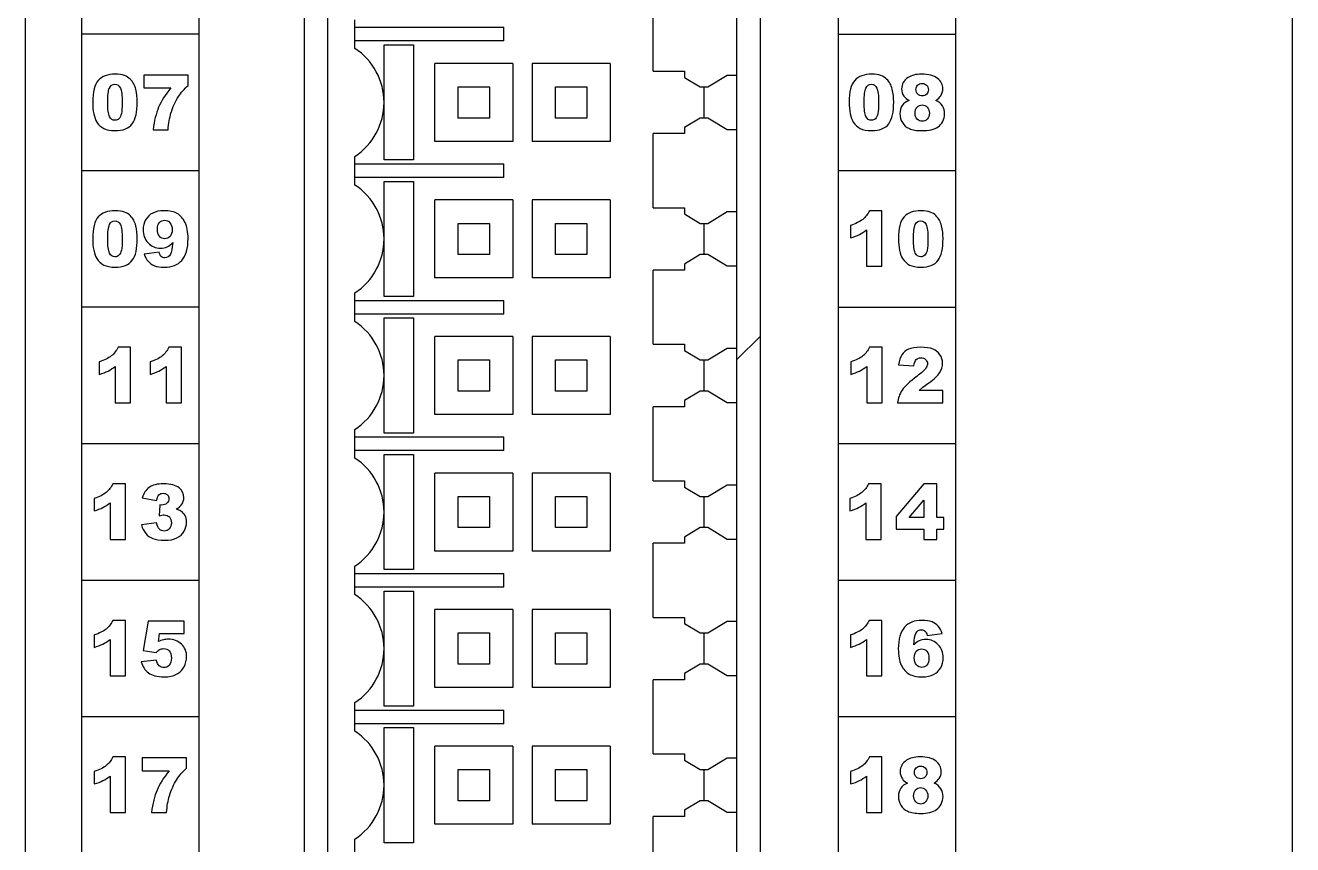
# Model space of a CAD drawing. Header units: millimetres. Extents: x 33 to 411, y -270 to 20.
# Drawn here: x 39.75 to 72.25, y -226.03 to -205.03 of the extents above; entities that cross this region are included whole.
import ezdxf

# ---------------------------------------------------------------- set-up
doc = ezdxf.new("R2010")
doc.units = ezdxf.units.MM
doc.layers.add('02___PRT_ALL_AXES', color=7, linetype='CONTINUOUS')
doc.layers.add('03___PRT_ALL_CURVES', color=7, linetype='CONTINUOUS')

# ---------------------------------------------------------------- blocks, each defined once
blk = doc.blocks.new('MOD_DIO732')
at = {"color": 7, "linetype": 'Continuous'}
for p, q in [((-0.25, 6), (-0.25, 124)), ((32.25, 6), (32.25, 124)), ((7.5, 86.255), (7.5, 15.245)), ((18, 15.75), (18, 85.75)), ((15.85, 63.8), (15.85, 65.7)), ((8.2, 64.383), (8.2, 65.117)), ((8.2, 64.925), (12.025, 64.925)), ((12.025, 64.575), (12.025, 64.925)), ((12.025, 64.575), (8.2, 64.575)), ((8.95, 63.004), (8.95, 64.475)), ((8.95, 64.475), (9.702, 64.475)), ((9.702, 64.475), (9.702, 61.525)), ((10.25, 62), (10.25, 64)), ((12.25, 64), (10.25, 64)), ((12.25, 64), (12.25, 62)), ((12.75, 64), (12.75, 62)), ((14.75, 64), (12.75, 64)), ((14.75, 64), (14.75, 62)), ((15.85, 63.8), (16.65, 63.8)), ((16.65, 63.8), (16.65, 63.642)), ((17.25, 63.4), (17.75, 63.7)), ((17.75, 63.7), (18, 63.7)), ((10.85, 62.6), (10.85, 63.4)), ((10.85, 63.4), (11.65, 63.4)), ((11.65, 63.4), (11.65, 62.6)), ((13.35, 62.6), (13.35, 63.4)), ((13.35, 63.4), (14.15, 63.4)), ((14.15, 63.4), (14.15, 62.6)), ((16.65, 63.642), (17.053, 63.4)), ((17.053, 63.4), (17.25, 63.4)), ((17.15, 63.4), (17.15, 62.6)), ((8.95, 61.525), (8.95, 62.996)), ((11.65, 62.6), (10.85, 62.6)), ((14.15, 62.6), (13.35, 62.6)), ((17.053, 62.6), (16.65, 62.358)), ((17.25, 62.6), (17.053, 62.6)), ((17.75, 62.3), (17.25, 62.6)), ((15.85, 60.3), (15.85, 62.2)), ((16.65, 62.2), (15.85, 62.2)), ((16.65, 62.358), (16.65, 62.2)), ((18, 62.3), (17.75, 62.3)), ((12.25, 62), (10.25, 62)), ((14.75, 62), (12.75, 62)), ((8.2, 60.883), (8.2, 61.617)), ((8.2, 61.425), (12.025, 61.425)), ((9.702, 61.525), (8.95, 61.525)), ((12.025, 61.075), (12.025, 61.425)), ((12.025, 61.075), (8.2, 61.075)), ((8.95, 59.504), (8.95, 60.975)), ((8.95, 60.975), (9.702, 60.975)), ((9.702, 60.975), (9.702, 58.025)), ((10.25, 58.5), (10.25, 60.5)), ((12.25, 60.5), (10.25, 60.5)), ((12.25, 60.5), (12.25, 58.5)), ((12.75, 60.5), (12.75, 58.5)), ((14.75, 60.5), (12.75, 60.5)), ((14.75, 60.5), (14.75, 58.5)), ((15.85, 60.3), (16.65, 60.3)), ((16.65, 60.3), (16.65, 60.142)), ((16.65, 60.142), (17.053, 59.9)), ((17.25, 59.9), (17.75, 60.2)), ((17.75, 60.2), (18, 60.2)), ((10.85, 59.1), (10.85, 59.9)), ((10.85, 59.9), (11.65, 59.9)), ((11.65, 59.9), (11.65, 59.1)), ((13.35, 59.1), (13.35, 59.9)), ((13.35, 59.9), (14.15, 59.9)), ((14.15, 59.9), (14.15, 59.1)), ((17.053, 59.9), (17.25, 59.9)), ((17.15, 59.9), (17.15, 59.1)), ((8.95, 58.025), (8.95, 59.496)), ((11.65, 59.1), (10.85, 59.1)), ((14.15, 59.1), (13.35, 59.1)), ((17.053, 59.1), (16.65, 58.858)), ((16.65, 58.858), (16.65, 58.7)), ((17.25, 59.1), (17.053, 59.1)), ((17.75, 58.8), (17.25, 59.1)), ((12.25, 58.5), (10.25, 58.5)), ((14.75, 58.5), (12.75, 58.5)), ((16.65, 58.7), (15.85, 58.7)), ((15.85, 56.8), (15.85, 58.7)), ((18, 58.8), (17.75, 58.8)), ((8.2, 57.383), (8.2, 58.117)), ((8.2, 57.925), (12.025, 57.925)), ((9.702, 58.025), (8.95, 58.025)), ((12.025, 57.575), (12.025, 57.925)), ((12.025, 57.575), (8.2, 57.575)), ((8.95, 56.004), (8.95, 57.475)), ((8.95, 57.475), (9.702, 57.475)), ((9.702, 57.475), (9.702, 54.525)), ((10.25, 55), (10.25, 57)), ((12.25, 57), (10.25, 57)), ((12.25, 57), (12.25, 55)), ((12.75, 57), (12.75, 55)), ((14.75, 57), (12.75, 57)), ((14.75, 57), (14.75, 55)), ((15.85, 56.8), (16.65, 56.8)), ((16.65, 56.8), (16.65, 56.642)), ((16.65, 56.642), (17.053, 56.4)), ((17.25, 56.4), (17.75, 56.7)), ((17.75, 56.7), (18, 56.7)), ((10.85, 56.4), (11.65, 56.4)), ((10.85, 55.6), (10.85, 56.4)), ((11.65, 56.4), (11.65, 55.6)), ((13.35, 56.4), (14.15, 56.4)), ((13.35, 55.6), (13.35, 56.4)), ((14.15, 56.4), (14.15, 55.6)), ((17.053, 56.4), (17.25, 56.4)), ((17.15, 56.4), (17.15, 55.6)), ((8.95, 54.525), (8.95, 55.996)), ((11.65, 55.6), (10.85, 55.6)), ((14.15, 55.6), (13.35, 55.6)), ((17.053, 55.6), (16.65, 55.358)), ((17.25, 55.6), (17.053, 55.6)), ((17.75, 55.3), (17.25, 55.6)), ((16.65, 55.358), (16.65, 55.2)), ((18, 55.3), (17.75, 55.3)), ((12.25, 55), (10.25, 55)), ((14.75, 55), (12.75, 55)), ((16.65, 55.2), (15.85, 55.2)), ((15.85, 53.3), (15.85, 55.2)), ((8.2, 53.883), (8.2, 54.617)), ((8.2, 54.425), (12.025, 54.425)), ((9.702, 54.525), (8.95, 54.525)), ((12.025, 54.075), (12.025, 54.425)), ((12.025, 54.075), (8.2, 54.075)), ((8.95, 53.975), (9.702, 53.975)), ((8.95, 52.504), (8.95, 53.975)), ((9.702, 53.975), (9.702, 51.025)), ((12.25, 53.5), (10.25, 53.5)), ((10.25, 51.5), (10.25, 53.5)), ((12.25, 53.5), (12.25, 51.5)), ((14.75, 53.5), (12.75, 53.5)), ((12.75, 53.5), (12.75, 51.5)), ((14.75, 53.5), (14.75, 51.5)), ((15.85, 53.3), (16.65, 53.3)), ((16.65, 53.3), (16.65, 53.142)), ((16.65, 53.142), (17.053, 52.9)), ((17.25, 52.9), (17.75, 53.2)), ((17.75, 53.2), (18, 53.2)), ((10.85, 52.9), (11.65, 52.9)), ((10.85, 52.1), (10.85, 52.9)), ((11.65, 52.9), (11.65, 52.1)), ((13.35, 52.9), (14.15, 52.9)), ((13.35, 52.1), (13.35, 52.9)), ((14.15, 52.9), (14.15, 52.1)), ((17.053, 52.9), (17.25, 52.9)), ((17.15, 52.9), (17.15, 52.1)), ((8.95, 51.025), (8.95, 52.496)), ((11.65, 52.1), (10.85, 52.1)), ((14.15, 52.1), (13.35, 52.1)), ((17.053, 52.1), (16.65, 51.858)), ((17.25, 52.1), (17.053, 52.1)), ((17.75, 51.8), (17.25, 52.1)), ((16.65, 51.7), (15.85, 51.7)), ((15.85, 49.8), (15.85, 51.7)), ((16.65, 51.858), (16.65, 51.7)), ((18, 51.8), (17.75, 51.8)), ((12.25, 51.5), (10.25, 51.5)), ((14.75, 51.5), (12.75, 51.5)), ((8.2, 50.383), (8.2, 51.117)), ((8.2, 50.925), (12.025, 50.925)), ((9.702, 51.025), (8.95, 51.025)), ((12.025, 50.575), (12.025, 50.925)), ((12.025, 50.575), (8.2, 50.575)), ((8.95, 50.475), (9.702, 50.475)), ((8.95, 49.004), (8.95, 50.475)), ((9.702, 50.475), (9.702, 47.525)), ((12.25, 50), (10.25, 50)), ((10.25, 48), (10.25, 50)), ((12.25, 50), (12.25, 48)), ((14.75, 50), (12.75, 50)), ((12.75, 50), (12.75, 48)), ((14.75, 50), (14.75, 48)), ((15.85, 49.8), (16.65, 49.8)), ((16.65, 49.8), (16.65, 49.642)), ((10.85, 49.4), (11.65, 49.4)), ((10.85, 48.6), (10.85, 49.4)), ((11.65, 49.4), (11.65, 48.6)), ((13.35, 49.4), (14.15, 49.4)), ((13.35, 48.6), (13.35, 49.4)), ((14.15, 49.4), (14.15, 48.6)), ((16.65, 49.642), (17.053, 49.4)), ((17.053, 49.4), (17.25, 49.4)), ((17.15, 49.4), (17.15, 48.6)), ((17.25, 49.4), (17.75, 49.7)), ((17.75, 49.7), (18, 49.7)), ((8.95, 47.525), (8.95, 48.996)), ((11.65, 48.6), (10.85, 48.6)), ((14.15, 48.6), (13.35, 48.6)), ((17.053, 48.6), (16.65, 48.358)), ((17.25, 48.6), (17.053, 48.6)), ((17.75, 48.3), (17.25, 48.6)), ((16.65, 48.2), (15.85, 48.2)), ((15.85, 46.3), (15.85, 48.2)), ((16.65, 48.358), (16.65, 48.2)), ((18, 48.3), (17.75, 48.3)), ((12.25, 48), (10.25, 48)), ((14.75, 48), (12.75, 48)), ((8.2, 46.883), (8.2, 47.617)), ((9.702, 47.525), (8.95, 47.525)), ((8.2, 47.425), (12.025, 47.425)), ((12.025, 47.075), (12.025, 47.425)), ((12.025, 47.075), (8.2, 47.075)), ((8.95, 46.975), (9.702, 46.975)), ((8.95, 45.504), (8.95, 46.975)), ((9.702, 46.975), (9.702, 44.025)), ((12.25, 46.5), (10.25, 46.5)), ((10.25, 44.5), (10.25, 46.5)), ((12.25, 46.5), (12.25, 44.5)), ((14.75, 46.5), (12.75, 46.5)), ((12.75, 46.5), (12.75, 44.5)), ((14.75, 46.5), (14.75, 44.5)), ((15.85, 46.3), (16.65, 46.3)), ((16.65, 46.3), (16.65, 46.142)), ((17.25, 45.9), (17.75, 46.2)), ((17.75, 46.2), (18, 46.2)), ((10.85, 45.9), (11.65, 45.9)), ((10.85, 45.1), (10.85, 45.9)), ((11.65, 45.9), (11.65, 45.1)), ((13.35, 45.9), (14.15, 45.9)), ((13.35, 45.1), (13.35, 45.9)), ((14.15, 45.9), (14.15, 45.1)), ((16.65, 46.142), (17.053, 45.9)), ((17.053, 45.9), (17.25, 45.9)), ((17.15, 45.9), (17.15, 45.1)), ((8.95, 44.025), (8.95, 45.496)), ((11.65, 45.1), (10.85, 45.1)), ((14.15, 45.1), (13.35, 45.1)), ((17.053, 45.1), (16.65, 44.858)), ((16.65, 44.858), (16.65, 44.7)), ((17.25, 45.1), (17.053, 45.1)), ((17.75, 44.8), (17.25, 45.1)), ((16.65, 44.7), (15.85, 44.7)), ((15.85, 42.8), (15.85, 44.7)), ((18, 44.8), (17.75, 44.8)), ((12.25, 44.5), (10.25, 44.5)), ((14.75, 44.5), (12.75, 44.5)), ((8.2, 43.383), (8.2, 44.117)), ((9.702, 44.025), (8.95, 44.025))]:
    blk.add_line(p, q, dxfattribs=at)
at = {"color": 2, "linetype": 'Continuous'}
blk.add_line((18, 56.411), (18.6, 57.011), dxfattribs=at)
at = {"color": 7, "linetype": 'Continuous'}
for centre in [(7.3, 63), (7.3, 59.5), (7.3, 56), (7.3, 52.5), (7.3, 49), (7.3, 45.5)]:
    blk.add_arc(centre, 1.65, 303.0557, 56.9443, dxfattribs=at)
at = {"layer": '02___PRT_ALL_AXES', "color": 7, "linetype": 'Continuous'}
for p, q in [((6.9, 85.35), (6.9, 16.15)), ((18.6, 16.15), (18.6, 85.35))]:
    blk.add_line(p, q, dxfattribs=at)
at = {"layer": '03___PRT_ALL_CURVES', "color": 4, "linetype": 'Continuous'}
for p, q in [((1.2, 19.25), (1.2, 75.25)), ((4.2, 75.25), (4.2, 19.25)), ((20.6, 19.25), (20.6, 75.25)), ((23.6, 75.25), (23.6, 19.25)), ((4.2, 64.75), (1.2, 64.75)), ((20.6, 64.75), (23.6, 64.75)), ((2.788, 63.7), (2.788, 63.371)), ((3.923, 63.7), (2.788, 63.7)), ((3.923, 63.437), (3.923, 63.7)), ((2.788, 63.371), (3.479, 63.371)), ((3.024, 62.3), (3.411, 62.3)), ((4.2, 61.25), (1.2, 61.25)), ((23.6, 61.25), (20.6, 61.25)), ((21.718, 60.224), (21.396, 60.224)), ((21.718, 58.8), (21.718, 60.224)), ((20.915, 59.849), (20.915, 59.53)), ((21.324, 59.733), (21.324, 58.8)), ((3.186, 59.163), (2.799, 59.114)), ((21.324, 58.8), (21.718, 58.8)), ((4.2, 57.75), (1.2, 57.75)), ((20.6, 57.75), (23.6, 57.75)), ((2.449, 56.724), (2.127, 56.724)), ((2.449, 55.3), (2.449, 56.724)), ((3.753, 56.724), (3.432, 56.724)), ((3.753, 55.3), (3.753, 56.724)), ((21.72, 56.724), (21.399, 56.724)), ((21.72, 55.3), (21.72, 56.724)), ((1.647, 56.349), (1.647, 56.03)), ((2.055, 56.233), (2.055, 55.3)), ((2.951, 56.349), (2.951, 56.03)), ((3.36, 56.233), (3.36, 55.3)), ((20.918, 56.349), (20.918, 56.03)), ((21.327, 56.233), (21.327, 55.3)), ((22.143, 56.277), (22.533, 56.245)), ((22.674, 55.617), (22.767, 55.702)), ((23.282, 55.617), (22.674, 55.617)), ((22.767, 55.702), (22.924, 55.816)), ((23.282, 55.3), (23.282, 55.617)), ((2.055, 55.3), (2.449, 55.3)), ((3.36, 55.3), (3.753, 55.3)), ((21.327, 55.3), (21.72, 55.3)), ((22.115, 55.3), (23.282, 55.3)), ((4.2, 54.25), (1.2, 54.25)), ((23.6, 54.25), (20.6, 54.25)), ((2.317, 53.224), (1.995, 53.224)), ((2.317, 51.8), (2.317, 53.224)), ((21.698, 53.224), (21.376, 53.224)), ((21.698, 51.8), (21.698, 53.224)), ((22.789, 53.224), (22.081, 52.382)), ((23.129, 53.224), (22.789, 53.224)), ((23.129, 52.363), (23.129, 53.224)), ((1.515, 52.849), (1.515, 52.53)), ((1.924, 52.733), (1.924, 51.8)), ((2.75, 52.861), (3.117, 52.795)), ((3.201, 52.682), (3.181, 52.405)), ((3.252, 52.678), (3.201, 52.682)), ((20.896, 52.849), (20.896, 52.53)), ((21.305, 52.733), (21.305, 51.8)), ((22.414, 52.363), (22.789, 52.804)), ((22.789, 52.804), (22.789, 52.363)), ((22.081, 52.382), (22.081, 52.062)), ((22.789, 52.363), (22.414, 52.363)), ((23.304, 52.363), (23.129, 52.363)), ((23.304, 52.062), (23.304, 52.363)), ((3.117, 52.221), (2.729, 52.17)), ((22.081, 52.062), (22.789, 52.062)), ((22.789, 52.062), (22.789, 51.8)), ((23.129, 52.062), (23.304, 52.062)), ((23.129, 51.8), (23.129, 52.062)), ((1.924, 51.8), (2.317, 51.8)), ((21.305, 51.8), (21.698, 51.8)), ((22.789, 51.8), (23.129, 51.8)), ((1.2, 50.75), (4.2, 50.75)), ((20.6, 50.75), (23.6, 50.75)), ((2.316, 49.724), (1.994, 49.724)), ((2.316, 48.3), (2.316, 49.724)), ((2.896, 49.7), (2.773, 48.947)), ((3.82, 49.7), (2.896, 49.7)), ((3.82, 49.39), (3.82, 49.7)), ((21.712, 49.724), (21.39, 49.724)), ((21.712, 48.3), (21.712, 49.724)), ((1.513, 49.349), (1.513, 49.03)), ((1.922, 49.233), (1.922, 48.3)), ((3.161, 49.18), (3.194, 49.39)), ((3.194, 49.39), (3.82, 49.39)), ((20.91, 49.349), (20.91, 49.03)), ((21.318, 49.233), (21.318, 48.3)), ((22.874, 49.337), (23.261, 49.385)), ((2.773, 48.947), (3.104, 48.9)), ((3.116, 48.706), (2.722, 48.663)), ((1.922, 48.3), (2.316, 48.3)), ((21.318, 48.3), (21.712, 48.3)), ((4.2, 47.25), (1.2, 47.25)), ((23.6, 47.25), (20.6, 47.25)), ((2.318, 46.224), (1.997, 46.224)), ((2.318, 44.8), (2.318, 46.224)), ((3.884, 46.2), (2.748, 46.2)), ((2.748, 46.2), (2.748, 45.871)), ((3.884, 45.937), (3.884, 46.2)), ((21.718, 46.224), (21.396, 46.224)), ((21.718, 44.8), (21.718, 46.224)), ((1.516, 45.849), (1.516, 45.53)), ((2.748, 45.871), (3.44, 45.871)), ((20.915, 45.849), (20.915, 45.53)), ((1.925, 45.733), (1.925, 44.8)), ((21.324, 45.733), (21.324, 44.8)), ((1.925, 44.8), (2.318, 44.8)), ((2.984, 44.8), (3.372, 44.8)), ((21.324, 44.8), (21.718, 44.8))]:
    blk.add_line(p, q, dxfattribs=at)
for centre in [(22.76, 63.347), (22.72, 45.847)]:
    blk.add_arc(centre, 1.071, 270.0061, 282.0044, dxfattribs=at)
for points in [[(2.058, 63.724), (1.862, 63.724), (1.715, 63.67), (1.62, 63.564)], [(2.29, 63.688), (2.229, 63.711), (2.152, 63.724), (2.058, 63.724)], [(21.457, 63.724), (21.261, 63.724), (21.114, 63.67), (21.019, 63.564)], [(21.689, 63.688), (21.628, 63.711), (21.551, 63.724), (21.457, 63.724)], [(22.729, 63.724), (22.588, 63.724), (22.474, 63.695), (22.389, 63.638)], [(23.144, 63.617), (23.054, 63.688), (22.917, 63.724), (22.729, 63.724)], [(1.62, 63.564), (1.524, 63.457), (1.477, 63.271), (1.477, 63.006)], [(1.905, 63.367), (1.934, 63.432), (1.98, 63.465), (2.045, 63.465)], [(2.045, 63.465), (2.108, 63.465), (2.155, 63.433), (2.186, 63.369)], [(2.438, 63.598), (2.4, 63.635), (2.35, 63.666), (2.29, 63.688)], [(2.528, 63.48), (2.506, 63.521), (2.477, 63.561), (2.438, 63.598)], [(2.582, 63.337), (2.568, 63.392), (2.55, 63.439), (2.528, 63.48)], [(3.676, 63.148), (3.742, 63.251), (3.824, 63.348), (3.923, 63.437)], [(21.019, 63.564), (20.923, 63.457), (20.876, 63.271), (20.876, 63.006)], [(21.305, 63.367), (21.333, 63.432), (21.379, 63.465), (21.444, 63.465)], [(21.444, 63.465), (21.507, 63.465), (21.554, 63.433), (21.585, 63.369)], [(21.837, 63.598), (21.799, 63.635), (21.75, 63.666), (21.689, 63.688)], [(21.927, 63.48), (21.905, 63.521), (21.876, 63.561), (21.837, 63.598)], [(21.981, 63.337), (21.967, 63.392), (21.949, 63.439), (21.927, 63.48)], [(22.389, 63.638), (22.278, 63.563), (22.223, 63.467), (22.223, 63.35)], [(22.589, 63.328), (22.589, 63.374), (22.603, 63.413), (22.633, 63.442)], [(22.633, 63.442), (22.662, 63.472), (22.701, 63.487), (22.748, 63.487)], [(22.748, 63.487), (22.794, 63.487), (22.832, 63.472), (22.863, 63.441)], [(22.863, 63.441), (22.893, 63.411), (22.908, 63.371), (22.908, 63.324)], [(23.278, 63.348), (23.278, 63.456), (23.234, 63.545), (23.144, 63.617)], [(1.862, 63.005), (1.862, 63.18), (1.877, 63.302), (1.905, 63.367)], [(2.186, 63.369), (2.218, 63.305), (2.234, 63.18), (2.234, 62.994)], [(2.621, 63.011), (2.621, 63.123), (2.607, 63.232), (2.582, 63.337)], [(3.479, 63.371), (3.337, 63.195), (3.233, 63.03), (3.168, 62.875)], [(3.485, 62.727), (3.532, 62.882), (3.596, 63.022), (3.676, 63.148)], [(21.262, 63.005), (21.262, 63.18), (21.276, 63.302), (21.305, 63.367)], [(21.585, 63.369), (21.617, 63.305), (21.633, 63.18), (21.633, 62.994)], [(22.02, 63.011), (22.02, 63.123), (22.006, 63.232), (21.981, 63.337)], [(22.223, 63.35), (22.223, 63.279), (22.242, 63.216), (22.28, 63.161)], [(22.414, 63.053), (22.334, 63.021), (22.276, 62.977), (22.238, 62.92)], [(22.28, 63.161), (22.308, 63.121), (22.353, 63.085), (22.414, 63.053)], [(22.634, 63.21), (22.603, 63.24), (22.589, 63.279), (22.589, 63.328)], [(22.755, 63.166), (22.705, 63.166), (22.664, 63.18), (22.634, 63.21)], [(22.865, 63.21), (22.836, 63.18), (22.799, 63.166), (22.755, 63.166)], [(22.908, 63.324), (22.908, 63.277), (22.894, 63.239), (22.865, 63.21)], [(23.099, 63.053), (23.156, 63.091), (23.198, 63.13), (23.225, 63.171)], [(23.268, 62.908), (23.231, 62.968), (23.174, 63.016), (23.099, 63.053)], [(23.225, 63.171), (23.26, 63.225), (23.278, 63.285), (23.278, 63.348)], [(1.477, 63.006), (1.477, 62.897), (1.485, 62.798), (1.504, 62.709)], [(1.909, 62.639), (1.878, 62.704), (1.862, 62.826), (1.862, 63.005)], [(2.234, 62.994), (2.234, 62.867), (2.226, 62.774), (2.213, 62.714)], [(2.492, 62.453), (2.578, 62.57), (2.621, 62.756), (2.621, 63.011)], [(3.168, 62.875), (3.102, 62.72), (3.054, 62.528), (3.024, 62.3)], [(3.411, 62.3), (3.424, 62.464), (3.449, 62.607), (3.485, 62.727)], [(20.876, 63.006), (20.876, 62.897), (20.884, 62.798), (20.903, 62.709)], [(21.308, 62.639), (21.277, 62.704), (21.262, 62.826), (21.262, 63.005)], [(21.633, 62.994), (21.633, 62.867), (21.625, 62.774), (21.612, 62.714)], [(21.891, 62.453), (21.977, 62.57), (22.02, 62.756), (22.02, 63.011)], [(22.238, 62.92), (22.199, 62.862), (22.18, 62.794), (22.18, 62.712)], [(22.568, 62.725), (22.568, 62.79), (22.585, 62.841), (22.621, 62.88)], [(22.621, 62.88), (22.658, 62.918), (22.7, 62.937), (22.748, 62.937)], [(22.748, 62.937), (22.797, 62.937), (22.84, 62.917), (22.877, 62.878)], [(22.877, 62.878), (22.915, 62.838), (22.934, 62.787), (22.934, 62.726)], [(22.934, 62.726), (22.934, 62.665), (22.915, 62.614), (22.878, 62.574)], [(23.324, 62.71), (23.324, 62.782), (23.305, 62.848), (23.268, 62.908)], [(1.504, 62.709), (1.523, 62.619), (1.549, 62.549), (1.583, 62.497)], [(1.583, 62.497), (1.629, 62.425), (1.69, 62.37), (1.762, 62.332)], [(2.047, 62.542), (1.987, 62.542), (1.941, 62.574), (1.909, 62.639)], [(2.149, 62.583), (2.12, 62.555), (2.086, 62.542), (2.047, 62.542)], [(2.048, 62.276), (2.258, 62.276), (2.406, 62.334), (2.492, 62.453)], [(2.213, 62.714), (2.2, 62.654), (2.178, 62.61), (2.149, 62.583)], [(20.903, 62.709), (20.923, 62.619), (20.948, 62.549), (20.982, 62.497)], [(20.982, 62.497), (21.029, 62.425), (21.089, 62.37), (21.161, 62.332)], [(21.446, 62.542), (21.386, 62.542), (21.34, 62.574), (21.308, 62.639)], [(21.548, 62.583), (21.519, 62.555), (21.485, 62.542), (21.446, 62.542)], [(21.447, 62.276), (21.657, 62.276), (21.805, 62.334), (21.891, 62.453)], [(21.612, 62.714), (21.599, 62.654), (21.577, 62.61), (21.548, 62.583)], [(22.18, 62.712), (22.18, 62.628), (22.2, 62.551), (22.241, 62.483)], [(22.241, 62.483), (22.281, 62.415), (22.342, 62.363), (22.42, 62.329)], [(22.624, 62.573), (22.586, 62.612), (22.568, 62.663), (22.568, 62.725)], [(22.753, 62.515), (22.705, 62.515), (22.662, 62.534), (22.624, 62.573)], [(22.878, 62.574), (22.841, 62.534), (22.799, 62.515), (22.753, 62.515)], [(23.157, 62.372), (23.204, 62.405), (23.243, 62.452), (23.276, 62.513)], [(23.276, 62.513), (23.308, 62.574), (23.324, 62.639), (23.324, 62.71)], [(1.762, 62.332), (1.835, 62.295), (1.929, 62.276), (2.048, 62.276)], [(21.161, 62.332), (21.234, 62.295), (21.328, 62.276), (21.447, 62.276)], [(22.42, 62.329), (22.498, 62.294), (22.611, 62.276), (22.76, 62.276)], [(22.982, 62.3), (23.052, 62.314), (23.11, 62.339), (23.157, 62.372)], [(2.059, 60.224), (1.862, 60.224), (1.716, 60.17), (1.621, 60.064)], [(2.291, 60.188), (2.23, 60.211), (2.152, 60.224), (2.059, 60.224)], [(2.439, 60.098), (2.401, 60.135), (2.351, 60.166), (2.291, 60.188)], [(3.016, 60.165), (2.939, 60.126), (2.879, 60.068), (2.835, 59.992)], [(3.307, 60.224), (3.19, 60.224), (3.093, 60.204), (3.016, 60.165)], [(3.644, 60.151), (3.559, 60.199), (3.446, 60.224), (3.307, 60.224)], [(3.846, 59.922), (3.796, 60.027), (3.728, 60.104), (3.644, 60.151)], [(21.396, 60.224), (21.354, 60.136), (21.296, 60.062), (21.224, 60.002)], [(22.722, 60.224), (22.525, 60.224), (22.379, 60.17), (22.284, 60.064)], [(22.954, 60.188), (22.893, 60.211), (22.816, 60.224), (22.722, 60.224)], [(23.102, 60.098), (23.064, 60.135), (23.014, 60.166), (22.954, 60.188)], [(1.621, 60.064), (1.525, 59.957), (1.477, 59.771), (1.477, 59.506)], [(1.863, 59.505), (1.863, 59.68), (1.877, 59.802), (1.906, 59.867)], [(1.906, 59.867), (1.935, 59.932), (1.98, 59.965), (2.045, 59.965)], [(2.045, 59.965), (2.108, 59.965), (2.155, 59.933), (2.187, 59.869)], [(2.187, 59.869), (2.218, 59.805), (2.234, 59.68), (2.234, 59.494)], [(2.529, 59.98), (2.507, 60.021), (2.477, 60.061), (2.439, 60.098)], [(2.582, 59.837), (2.569, 59.892), (2.551, 59.939), (2.529, 59.98)], [(2.621, 59.511), (2.621, 59.623), (2.608, 59.732), (2.582, 59.837)], [(2.835, 59.992), (2.791, 59.915), (2.769, 59.83), (2.769, 59.738)], [(3.139, 59.748), (3.139, 59.826), (3.155, 59.884), (3.19, 59.923)], [(3.19, 59.923), (3.224, 59.961), (3.267, 59.981), (3.318, 59.981)], [(3.318, 59.981), (3.373, 59.981), (3.42, 59.959), (3.458, 59.916)], [(3.458, 59.916), (3.496, 59.873), (3.515, 59.814), (3.515, 59.739)], [(3.923, 59.508), (3.923, 59.68), (3.897, 59.817), (3.846, 59.922)], [(21.224, 60.002), (21.15, 59.942), (21.047, 59.891), (20.915, 59.849)], [(22.284, 60.064), (22.188, 59.957), (22.141, 59.771), (22.141, 59.506)], [(22.526, 59.505), (22.526, 59.68), (22.541, 59.802), (22.569, 59.867)], [(22.569, 59.867), (22.598, 59.932), (22.644, 59.965), (22.709, 59.965)], [(22.709, 59.965), (22.772, 59.965), (22.819, 59.933), (22.85, 59.869)], [(22.85, 59.869), (22.882, 59.805), (22.898, 59.68), (22.898, 59.494)], [(23.192, 59.98), (23.17, 60.021), (23.14, 60.061), (23.102, 60.098)], [(23.245, 59.837), (23.232, 59.892), (23.214, 59.939), (23.192, 59.98)], [(23.285, 59.511), (23.285, 59.623), (23.271, 59.732), (23.245, 59.837)], [(1.477, 59.506), (1.477, 59.397), (1.486, 59.298), (1.505, 59.209)], [(1.91, 59.139), (1.878, 59.204), (1.863, 59.326), (1.863, 59.505)], [(2.234, 59.494), (2.234, 59.367), (2.227, 59.274), (2.214, 59.214)], [(2.493, 58.953), (2.578, 59.07), (2.621, 59.256), (2.621, 59.511)], [(2.769, 59.738), (2.769, 59.601), (2.812, 59.489), (2.898, 59.399)], [(3.191, 59.569), (3.156, 59.61), (3.139, 59.67), (3.139, 59.748)], [(3.324, 59.507), (3.271, 59.507), (3.227, 59.527), (3.191, 59.569)], [(3.461, 59.567), (3.424, 59.527), (3.379, 59.507), (3.324, 59.507)], [(3.515, 59.739), (3.515, 59.664), (3.497, 59.607), (3.461, 59.567)], [(3.763, 58.952), (3.869, 59.069), (3.923, 59.255), (3.923, 59.508)], [(20.915, 59.53), (21.005, 59.556), (21.08, 59.585), (21.139, 59.615)], [(21.139, 59.615), (21.198, 59.645), (21.26, 59.684), (21.324, 59.733)], [(22.141, 59.506), (22.141, 59.397), (22.149, 59.298), (22.168, 59.209)], [(22.573, 59.139), (22.542, 59.204), (22.526, 59.326), (22.526, 59.505)], [(22.898, 59.494), (22.898, 59.367), (22.89, 59.274), (22.877, 59.214)], [(23.156, 58.953), (23.242, 59.07), (23.285, 59.256), (23.285, 59.511)], [(1.505, 59.209), (1.524, 59.119), (1.55, 59.049), (1.583, 58.997)], [(2.214, 59.214), (2.2, 59.154), (2.178, 59.11), (2.149, 59.083)], [(2.898, 59.399), (2.984, 59.31), (3.09, 59.266), (3.216, 59.266)], [(3.237, 59.048), (3.212, 59.07), (3.195, 59.108), (3.186, 59.163)], [(3.216, 59.266), (3.28, 59.266), (3.336, 59.277), (3.386, 59.299)], [(3.386, 59.299), (3.435, 59.321), (3.483, 59.357), (3.529, 59.405)], [(3.529, 59.405), (3.516, 59.254), (3.497, 59.155), (3.472, 59.11)], [(22.168, 59.209), (22.187, 59.119), (22.213, 59.049), (22.247, 58.997)], [(22.877, 59.214), (22.864, 59.154), (22.842, 59.11), (22.813, 59.083)], [(1.583, 58.997), (1.63, 58.925), (1.69, 58.87), (1.763, 58.832)], [(1.763, 58.832), (1.835, 58.795), (1.93, 58.776), (2.048, 58.776)], [(2.047, 59.042), (1.987, 59.042), (1.941, 59.074), (1.91, 59.139)], [(2.149, 59.083), (2.121, 59.055), (2.086, 59.042), (2.047, 59.042)], [(2.048, 58.776), (2.258, 58.776), (2.406, 58.834), (2.493, 58.953)], [(2.799, 59.114), (2.822, 59.04), (2.854, 58.978), (2.897, 58.928)], [(2.897, 58.928), (2.939, 58.878), (2.993, 58.84), (3.058, 58.815)], [(3.326, 59.015), (3.291, 59.015), (3.261, 59.025), (3.237, 59.048)], [(3.321, 58.776), (3.509, 58.776), (3.656, 58.834), (3.763, 58.952)], [(3.472, 59.11), (3.437, 59.046), (3.388, 59.015), (3.326, 59.015)], [(22.247, 58.997), (22.293, 58.925), (22.354, 58.87), (22.426, 58.832)], [(22.426, 58.832), (22.499, 58.795), (22.593, 58.776), (22.712, 58.776)], [(22.711, 59.042), (22.651, 59.042), (22.605, 59.074), (22.573, 59.139)], [(22.813, 59.083), (22.784, 59.055), (22.75, 59.042), (22.711, 59.042)], [(22.712, 58.776), (22.922, 58.776), (23.07, 58.834), (23.156, 58.953)], [(3.058, 58.815), (3.122, 58.789), (3.209, 58.776), (3.321, 58.776)], [(2.127, 56.724), (2.085, 56.636), (2.028, 56.562), (1.955, 56.502)], [(3.432, 56.724), (3.389, 56.636), (3.332, 56.562), (3.26, 56.502)], [(21.399, 56.724), (21.357, 56.636), (21.299, 56.562), (21.227, 56.502)], [(22.399, 56.674), (22.325, 56.642), (22.268, 56.594), (22.227, 56.533)], [(22.708, 56.724), (22.576, 56.724), (22.474, 56.707), (22.399, 56.674)], [(23.027, 56.677), (22.95, 56.708), (22.844, 56.724), (22.708, 56.724)], [(23.206, 56.533), (23.162, 56.598), (23.103, 56.646), (23.027, 56.677)], [(1.955, 56.502), (1.882, 56.442), (1.778, 56.391), (1.647, 56.349)], [(1.87, 56.115), (1.929, 56.145), (1.991, 56.184), (2.055, 56.233)], [(3.26, 56.502), (3.186, 56.442), (3.083, 56.391), (2.951, 56.349)], [(3.175, 56.115), (3.234, 56.145), (3.296, 56.184), (3.36, 56.233)], [(21.227, 56.502), (21.153, 56.442), (21.05, 56.391), (20.918, 56.349)], [(21.142, 56.115), (21.201, 56.145), (21.263, 56.184), (21.327, 56.233)], [(22.227, 56.533), (22.186, 56.472), (22.159, 56.386), (22.143, 56.277)], [(22.533, 56.245), (22.544, 56.324), (22.565, 56.379), (22.596, 56.41)], [(22.596, 56.41), (22.628, 56.441), (22.669, 56.457), (22.718, 56.457)], [(22.718, 56.457), (22.766, 56.457), (22.805, 56.442), (22.837, 56.412)], [(22.885, 56.303), (22.885, 56.263), (22.868, 56.222), (22.836, 56.178)], [(22.837, 56.412), (22.868, 56.381), (22.885, 56.345), (22.885, 56.303)], [(23.197, 56.071), (23.246, 56.149), (23.272, 56.23), (23.272, 56.316)], [(23.272, 56.316), (23.272, 56.396), (23.25, 56.468), (23.206, 56.533)], [(1.647, 56.03), (1.736, 56.056), (1.811, 56.085), (1.87, 56.115)], [(2.951, 56.03), (3.041, 56.056), (3.115, 56.085), (3.175, 56.115)], [(20.918, 56.03), (21.008, 56.056), (21.082, 56.085), (21.142, 56.115)], [(22.618, 55.985), (22.431, 55.846), (22.304, 55.726), (22.236, 55.625)], [(22.836, 56.178), (22.804, 56.134), (22.732, 56.069), (22.618, 55.985)], [(22.924, 55.816), (23.056, 55.908), (23.147, 55.993), (23.197, 56.071)], [(22.236, 55.625), (22.168, 55.523), (22.128, 55.415), (22.115, 55.3)], [(1.823, 53.002), (1.75, 52.942), (1.647, 52.891), (1.515, 52.849)], [(1.995, 53.224), (1.953, 53.136), (1.896, 53.062), (1.823, 53.002)], [(2.926, 53.13), (2.838, 53.067), (2.78, 52.977), (2.75, 52.861)], [(3.295, 53.224), (3.135, 53.224), (3.012, 53.192), (2.926, 53.13)], [(3.176, 52.94), (3.204, 52.968), (3.241, 52.982), (3.287, 52.982)], [(3.287, 52.982), (3.331, 52.982), (3.367, 52.969), (3.392, 52.944)], [(3.691, 53.121), (3.609, 53.189), (3.477, 53.224), (3.295, 53.224)], [(3.814, 52.865), (3.814, 52.968), (3.772, 53.053), (3.691, 53.121)], [(21.204, 53.002), (21.131, 52.942), (21.028, 52.891), (20.896, 52.849)], [(21.376, 53.224), (21.334, 53.136), (21.277, 53.062), (21.204, 53.002)], [(1.739, 52.615), (1.798, 52.645), (1.86, 52.684), (1.924, 52.733)], [(3.117, 52.795), (3.127, 52.864), (3.147, 52.913), (3.176, 52.94)], [(3.379, 52.726), (3.345, 52.694), (3.303, 52.678), (3.252, 52.678)], [(3.431, 52.842), (3.431, 52.797), (3.413, 52.759), (3.379, 52.726)], [(3.392, 52.944), (3.417, 52.918), (3.431, 52.884), (3.431, 52.842)], [(3.614, 52.572), (3.681, 52.608), (3.73, 52.651), (3.764, 52.701)], [(3.764, 52.701), (3.796, 52.749), (3.814, 52.804), (3.814, 52.865)], [(21.119, 52.615), (21.178, 52.645), (21.241, 52.684), (21.305, 52.733)], [(1.515, 52.53), (1.605, 52.556), (1.679, 52.585), (1.739, 52.615)], [(3.181, 52.405), (3.235, 52.42), (3.277, 52.427), (3.307, 52.427)], [(3.307, 52.427), (3.365, 52.427), (3.41, 52.409), (3.443, 52.374)], [(3.443, 52.374), (3.476, 52.338), (3.494, 52.288), (3.494, 52.223)], [(3.738, 52.525), (3.709, 52.542), (3.667, 52.558), (3.614, 52.572)], [(3.846, 52.411), (3.82, 52.458), (3.784, 52.496), (3.738, 52.525)], [(3.885, 52.244), (3.885, 52.309), (3.872, 52.364), (3.846, 52.411)], [(20.896, 52.53), (20.986, 52.556), (21.06, 52.585), (21.119, 52.615)], [(2.729, 52.17), (2.753, 52.082), (2.79, 52.009), (2.838, 51.952)], [(3.188, 52.058), (3.156, 52.088), (3.133, 52.143), (3.117, 52.221)], [(3.311, 52.013), (3.262, 52.013), (3.22, 52.027), (3.188, 52.058)], [(3.441, 52.07), (3.407, 52.032), (3.363, 52.013), (3.311, 52.013)], [(3.494, 52.223), (3.494, 52.159), (3.475, 52.108), (3.441, 52.07)], [(3.637, 51.837), (3.717, 51.876), (3.778, 51.935), (3.821, 52.009)], [(3.821, 52.009), (3.863, 52.084), (3.885, 52.162), (3.885, 52.244)], [(2.838, 51.952), (2.885, 51.895), (2.945, 51.851), (3.019, 51.821)], [(3.019, 51.821), (3.092, 51.791), (3.193, 51.776), (3.321, 51.776)], [(3.321, 51.776), (3.451, 51.776), (3.557, 51.797), (3.637, 51.837)], [(1.822, 49.502), (1.748, 49.442), (1.645, 49.391), (1.513, 49.349)], [(1.994, 49.724), (1.952, 49.636), (1.894, 49.562), (1.822, 49.502)], [(21.218, 49.502), (21.145, 49.442), (21.041, 49.391), (20.91, 49.349)], [(21.39, 49.724), (21.348, 49.636), (21.291, 49.562), (21.218, 49.502)], [(22.296, 49.547), (22.189, 49.43), (22.137, 49.244), (22.137, 48.992)], [(22.738, 49.724), (22.549, 49.724), (22.402, 49.665), (22.296, 49.547)], [(22.587, 49.39), (22.622, 49.453), (22.672, 49.485), (22.735, 49.485)], [(22.735, 49.485), (22.769, 49.485), (22.799, 49.474), (22.822, 49.451)], [(23.002, 49.685), (22.937, 49.711), (22.849, 49.724), (22.738, 49.724)], [(22.822, 49.451), (22.846, 49.429), (22.864, 49.391), (22.874, 49.337)], [(23.163, 49.572), (23.12, 49.622), (23.067, 49.659), (23.002, 49.685)], [(23.261, 49.385), (23.238, 49.459), (23.205, 49.522), (23.163, 49.572)], [(1.513, 49.03), (1.603, 49.056), (1.678, 49.085), (1.737, 49.115)], [(1.737, 49.115), (1.796, 49.145), (1.858, 49.184), (1.922, 49.233)], [(3.289, 49.225), (3.247, 49.215), (3.204, 49.2), (3.161, 49.18)], [(3.415, 49.241), (3.373, 49.241), (3.331, 49.235), (3.289, 49.225)], [(3.755, 49.113), (3.668, 49.198), (3.554, 49.241), (3.415, 49.241)], [(3.887, 48.794), (3.887, 48.922), (3.843, 49.029), (3.755, 49.113)], [(20.91, 49.03), (20.999, 49.056), (21.074, 49.085), (21.133, 49.115)], [(21.133, 49.115), (21.192, 49.145), (21.254, 49.184), (21.318, 49.233)], [(22.531, 49.095), (22.543, 49.245), (22.562, 49.344), (22.587, 49.39)], [(22.674, 49.2), (22.625, 49.177), (22.577, 49.142), (22.531, 49.095)], [(22.844, 49.234), (22.779, 49.234), (22.723, 49.223), (22.674, 49.2)], [(23.16, 49.1), (23.075, 49.189), (22.969, 49.234), (22.844, 49.234)], [(23.29, 48.761), (23.29, 48.898), (23.246, 49.011), (23.16, 49.1)], [(3.104, 48.9), (3.135, 48.934), (3.164, 48.959), (3.19, 48.973)], [(3.19, 48.973), (3.225, 48.99), (3.261, 49), (3.299, 49)], [(3.299, 49), (3.358, 49), (3.405, 48.98), (3.441, 48.941)], [(3.441, 48.941), (3.477, 48.903), (3.495, 48.841), (3.495, 48.758)], [(3.495, 48.758), (3.495, 48.676), (3.477, 48.615), (3.442, 48.574)], [(3.819, 48.533), (3.864, 48.616), (3.887, 48.703), (3.887, 48.794)], [(22.137, 48.992), (22.137, 48.82), (22.162, 48.681), (22.212, 48.576)], [(22.545, 48.761), (22.545, 48.836), (22.563, 48.893), (22.599, 48.933)], [(22.602, 48.583), (22.564, 48.626), (22.545, 48.685), (22.545, 48.761)], [(22.599, 48.933), (22.635, 48.973), (22.681, 48.993), (22.736, 48.993)], [(22.736, 48.993), (22.788, 48.993), (22.832, 48.972), (22.868, 48.931)], [(22.868, 48.931), (22.904, 48.889), (22.922, 48.829), (22.922, 48.751)], [(22.922, 48.751), (22.922, 48.673), (22.905, 48.615), (22.87, 48.577)], [(23.224, 48.508), (23.268, 48.585), (23.29, 48.669), (23.29, 48.761)], [(2.722, 48.663), (2.742, 48.597), (2.765, 48.543), (2.794, 48.499)], [(2.794, 48.499), (2.823, 48.455), (2.86, 48.415), (2.906, 48.38)], [(3.183, 48.561), (3.147, 48.594), (3.125, 48.643), (3.116, 48.706)], [(3.308, 48.513), (3.259, 48.513), (3.217, 48.529), (3.183, 48.561)], [(3.442, 48.574), (3.406, 48.533), (3.361, 48.513), (3.308, 48.513)], [(3.628, 48.342), (3.71, 48.386), (3.774, 48.449), (3.819, 48.533)], [(22.212, 48.576), (22.263, 48.471), (22.331, 48.395), (22.416, 48.348)], [(22.742, 48.519), (22.687, 48.519), (22.64, 48.54), (22.602, 48.583)], [(22.87, 48.577), (22.836, 48.538), (22.793, 48.519), (22.742, 48.519)], [(23.043, 48.335), (23.12, 48.374), (23.181, 48.432), (23.224, 48.508)], [(2.906, 48.38), (2.952, 48.346), (3.008, 48.319), (3.074, 48.302)], [(3.074, 48.302), (3.14, 48.286), (3.219, 48.276), (3.312, 48.276)], [(3.312, 48.276), (3.44, 48.276), (3.546, 48.298), (3.628, 48.342)], [(22.416, 48.348), (22.5, 48.3), (22.612, 48.276), (22.753, 48.276)], [(22.753, 48.276), (22.869, 48.276), (22.966, 48.296), (23.043, 48.335)], [(1.997, 46.224), (1.955, 46.136), (1.897, 46.062), (1.825, 46.002)], [(21.396, 46.224), (21.354, 46.136), (21.296, 46.062), (21.224, 46.002)], [(22.69, 46.224), (22.548, 46.224), (22.435, 46.195), (22.349, 46.138)], [(23.104, 46.117), (23.014, 46.188), (22.877, 46.224), (22.69, 46.224)], [(1.825, 46.002), (1.751, 45.942), (1.648, 45.891), (1.516, 45.849)], [(3.44, 45.871), (3.297, 45.695), (3.193, 45.53), (3.128, 45.375)], [(3.636, 45.648), (3.702, 45.751), (3.784, 45.848), (3.884, 45.937)], [(21.224, 46.002), (21.15, 45.942), (21.047, 45.891), (20.915, 45.849)], [(22.349, 46.138), (22.238, 46.063), (22.184, 45.967), (22.184, 45.85)], [(22.184, 45.85), (22.184, 45.779), (22.203, 45.716), (22.241, 45.661)], [(22.549, 45.828), (22.549, 45.874), (22.564, 45.913), (22.593, 45.942)], [(22.594, 45.71), (22.564, 45.74), (22.549, 45.779), (22.549, 45.828)], [(22.593, 45.942), (22.623, 45.972), (22.661, 45.987), (22.709, 45.987)], [(22.709, 45.987), (22.755, 45.987), (22.793, 45.972), (22.823, 45.941)], [(22.823, 45.941), (22.853, 45.911), (22.868, 45.871), (22.868, 45.824)], [(23.239, 45.848), (23.239, 45.956), (23.194, 46.045), (23.104, 46.117)], [(23.185, 45.671), (23.221, 45.725), (23.239, 45.785), (23.239, 45.848)], [(1.516, 45.53), (1.606, 45.556), (1.681, 45.585), (1.74, 45.615)], [(1.74, 45.615), (1.799, 45.645), (1.861, 45.684), (1.925, 45.733)], [(3.445, 45.227), (3.492, 45.382), (3.556, 45.522), (3.636, 45.648)], [(20.915, 45.53), (21.005, 45.556), (21.08, 45.585), (21.139, 45.615)], [(21.139, 45.615), (21.198, 45.645), (21.26, 45.684), (21.324, 45.733)], [(22.375, 45.553), (22.294, 45.521), (22.236, 45.477), (22.198, 45.42)], [(22.241, 45.661), (22.269, 45.621), (22.313, 45.585), (22.375, 45.553)], [(22.715, 45.666), (22.665, 45.666), (22.625, 45.68), (22.594, 45.71)], [(22.826, 45.71), (22.797, 45.68), (22.759, 45.666), (22.715, 45.666)], [(22.868, 45.824), (22.868, 45.777), (22.854, 45.739), (22.826, 45.71)], [(23.059, 45.553), (23.117, 45.591), (23.159, 45.63), (23.185, 45.671)], [(23.228, 45.408), (23.191, 45.468), (23.135, 45.516), (23.059, 45.553)], [(3.128, 45.375), (3.062, 45.22), (3.015, 45.028), (2.984, 44.8)], [(3.372, 44.8), (3.384, 44.964), (3.409, 45.107), (3.445, 45.227)], [(22.198, 45.42), (22.16, 45.362), (22.141, 45.294), (22.141, 45.212)], [(22.141, 45.212), (22.141, 45.128), (22.161, 45.051), (22.201, 44.983)], [(22.528, 45.225), (22.528, 45.29), (22.545, 45.341), (22.582, 45.38)], [(22.584, 45.073), (22.546, 45.112), (22.528, 45.163), (22.528, 45.225)], [(22.582, 45.38), (22.618, 45.418), (22.66, 45.437), (22.709, 45.437)], [(22.709, 45.437), (22.758, 45.437), (22.8, 45.417), (22.837, 45.378)], [(22.837, 45.378), (22.875, 45.338), (22.894, 45.287), (22.894, 45.226)], [(22.894, 45.226), (22.894, 45.165), (22.875, 45.114), (22.838, 45.074)], [(23.285, 45.21), (23.285, 45.282), (23.266, 45.348), (23.228, 45.408)], [(23.236, 45.013), (23.268, 45.074), (23.285, 45.139), (23.285, 45.21)], [(22.201, 44.983), (22.242, 44.915), (22.302, 44.863), (22.38, 44.829)], [(22.714, 45.015), (22.665, 45.015), (22.622, 45.034), (22.584, 45.073)], [(22.838, 45.074), (22.801, 45.034), (22.759, 45.015), (22.714, 45.015)], [(22.943, 44.8), (23.012, 44.814), (23.071, 44.839), (23.118, 44.872)], [(23.118, 44.872), (23.164, 44.905), (23.203, 44.952), (23.236, 45.013)], [(22.38, 44.829), (22.459, 44.794), (22.571, 44.776), (22.72, 44.776)]]:
    blk.add_open_spline(points, degree=3, dxfattribs=at)

msp = doc.modelspace()

# ---------------------------------------------------------------- block references
msp.add_blockref('MOD_DIO732', (40, -270))

doc.saveas('drawing.dxf')
